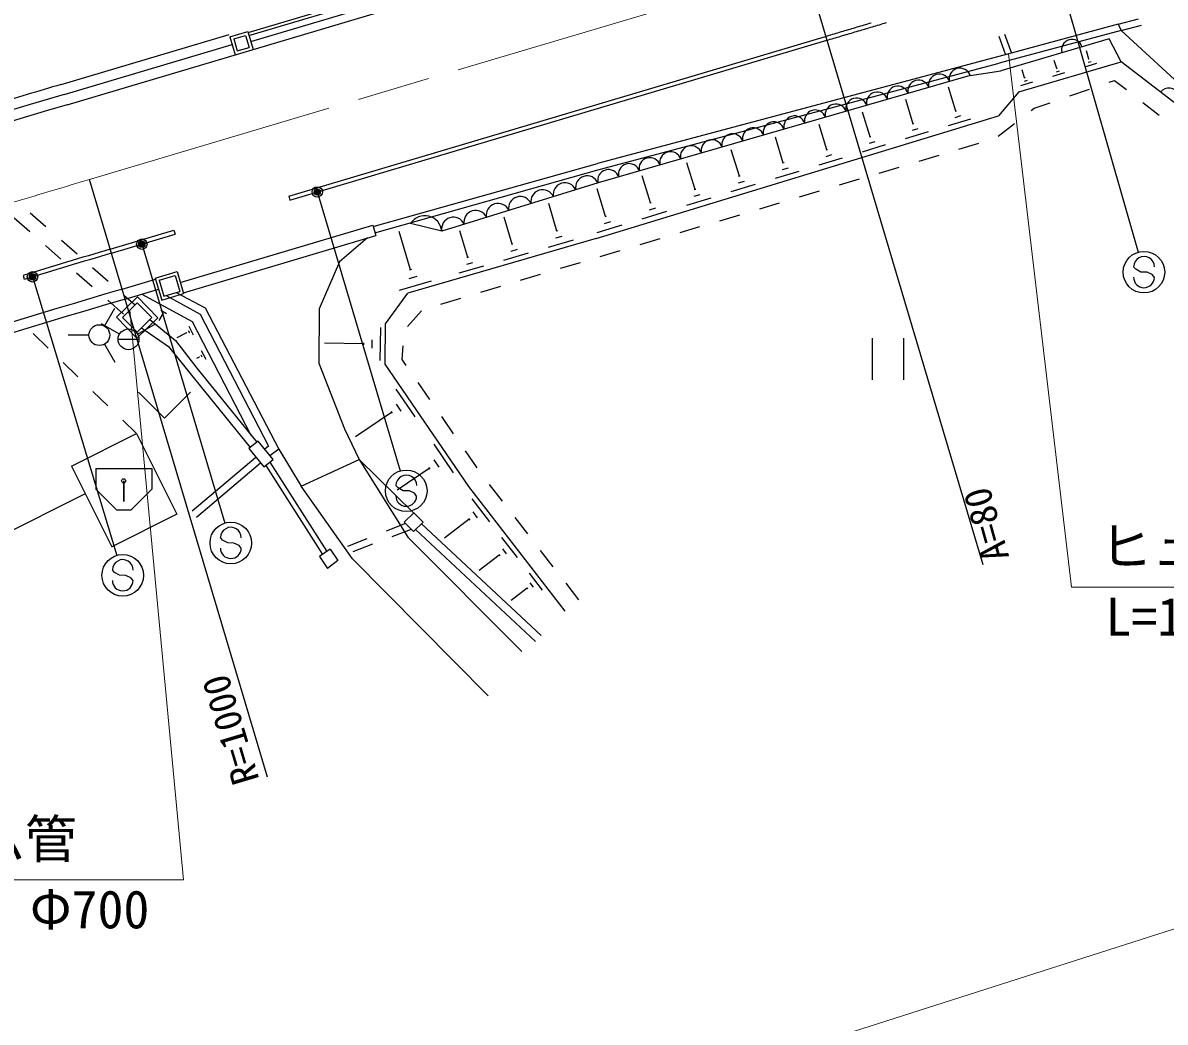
# Model space of a CAD drawing. Units: millimetres, scale not verified. Extents: x 40000 to 680000, y 20000 to 380000.
# Drawn here: x 236872 to 291798, y 264283 to 312354 of the extents above; entities that cross this region are included whole.
import ezdxf
from ezdxf.enums import TextEntityAlignment as Align

# ---------------------------------------------------------------- set-up
doc = ezdxf.new("R2010")
doc.units = ezdxf.units.MM
doc.header["$LTSCALE"] = 1000
doc.header["$PDMODE"] = 32
doc.header["$PDSIZE"] = 500
doc.linetypes.add('CHAIN', pattern=[18.5, 12, -1.5, 3.5, -1.5])
for name, color, linetype, lineweight in [('M-BGD', 7, 'Continuous', 25), ('M-BMK', 2, 'CHAIN', 13), ('M-STR-HTXT', 7, 'Continuous', 13), ('M-STR-STRC', 7, 'Continuous', 25)]:
    doc.layers.add(name, color=color, linetype=linetype, lineweight=lineweight)
doc.styles.add('ＭＳ ゴシック', font='')
doc.styles.get('ＭＳ ゴシック').set_extended_font_data('MS Gothic')

msp = doc.modelspace()

# ---------------------------------------------------------------- linework, layer by layer
at = {"layer": 'M-BGD'}
for p, q in [((247700, 311889), (273232, 319489)), ((247743, 311745), (273275, 319345)), ((239006, 308414), (273474, 318674)), ((247829, 311458), (273360, 319057)), ((274474, 315059), (283033, 286306)), ((289546, 312290), (290514, 312540)), ((289687, 311990), (283811, 310413)), ((289546, 312290), (284047, 310797)), ((289546, 312290), (289687, 311990)), ((289687, 311990), (290656, 312236)), ((289687, 311990), (293106, 308840)), ((238715, 309392), (246789, 311795)), ((246824, 311680), (247686, 311937)), ((246824, 311680), (247080, 310818)), ((247010, 311579), (247585, 311750)), ((247010, 311579), (247181, 311004)), ((247585, 311750), (247756, 311175)), ((247686, 311937), (247943, 311074)), ((249656, 304020), (275472, 311704)), ((249714, 303828), (275529, 311513)), ((283798, 311711), (284117, 310816)), ((289100, 311588), (283891, 310049)), ((284081, 311812), (284408, 310894)), ((289683, 310486), (289100, 311588)), ((238858, 308912), (246932, 311316)), ((247181, 311004), (247756, 311175)), ((288126, 310608), (288010, 311005)), ((284047, 310797), (264510, 305582)), ((264577, 305302), (283811, 310413)), ((284756, 309042), (289683, 310486)), ((286583, 310155), (286467, 310549)), ((288504, 310401), (287920, 310230)), ((288242, 310483), (288096, 310440)), ((288145, 310613), (288108, 310603)), ((292373, 308411), (289683, 310486)), ((282424, 309814), (264529, 304650)), ((282424, 309814), (283891, 310049)), ((285042, 309702), (284927, 310094)), ((286960, 309949), (286377, 309778)), ((286699, 310030), (286553, 309987)), ((286601, 310160), (286565, 310149)), ((281734, 308102), (281384, 309254)), ((285418, 309496), (284836, 309326)), ((285157, 309578), (285012, 309535)), ((285060, 309707), (285023, 309696)), ((289101, 309493), (289365, 309584)), ((289365, 309584), (289934, 309143)), ((284756, 309042), (283784, 307875)), ((287210, 308840), (288156, 309166)), ((279683, 307486), (279325, 308660)), ((285350, 308132), (285499, 308249)), ((285499, 308249), (286265, 308514)), ((290724, 308530), (291515, 307917)), ((264438, 301981), (283784, 307875)), ((277616, 306864), (277252, 308061)), ((282439, 307727), (281358, 307397)), ((281952, 307873), (281681, 307791)), ((281768, 308113), (281700, 308092)), ((275534, 306239), (275163, 307458)), ((280398, 307105), (279302, 306771)), ((279903, 307253), (279629, 307170)), ((279717, 307496), (279649, 307475)), ((283774, 306900), (284562, 307516)), ((273437, 305608), (273058, 306851)), ((277840, 306629), (277562, 306544)), ((277651, 306875), (277581, 306854)), ((281884, 306276), (282843, 306563)), ((271324, 304973), (270938, 306239)), ((275761, 306000), (275479, 305914)), ((275569, 306249), (275499, 306228)), ((278341, 306478), (277230, 306139)), ((279968, 305703), (280926, 305990)), ((253714, 302551), (264510, 305582)), ((269195, 304333), (268802, 305623)), ((273472, 305619), (273401, 305597)), ((276269, 305847), (275142, 305504)), ((278052, 305130), (279010, 305417)), ((253802, 302256), (264577, 305302)), ((267051, 303688), (266651, 305002)), ((271360, 304984), (271288, 304962)), ((274182, 305211), (273040, 304863)), ((273667, 305366), (273381, 305279)), ((276136, 304557), (277094, 304844)), ((248634, 276067), (240076, 304820)), ((264529, 304650), (257017, 302333)), ((264889, 303040), (264484, 304371)), ((269232, 304344), (269159, 304322)), ((272079, 304570), (270921, 304218)), ((271557, 304728), (271267, 304639)), ((249656, 304020), (249714, 303828)), ((269961, 303925), (268787, 303568)), ((269431, 304084), (269138, 303995)), ((274220, 303984), (275178, 304271)), ((237224, 303222), (237975, 302562)), ((262554, 302337), (262168, 303664)), ((267827, 303275), (266638, 302913)), ((267290, 303436), (266993, 303346)), ((267088, 303700), (267014, 303677)), ((272304, 303411), (273262, 303697)), ((236452, 302969), (237203, 302309)), ((257017, 302333), (255513, 302704)), ((260399, 301700), (260020, 303001)), ((265132, 302784), (264830, 302692)), ((264927, 303051), (264851, 303028)), ((270388, 302838), (271346, 303124)), ((241074, 301465), (244132, 302376)), ((241131, 301274), (244189, 302184)), ((244132, 302376), (244189, 302184)), ((244444, 299870), (253693, 302624)), ((244592, 299372), (253841, 302125)), ((253693, 302624), (253841, 302125)), ((255513, 300474), (254974, 302321)), ((258261, 301067), (257888, 302344)), ((262592, 302348), (262517, 302326)), ((265677, 302620), (264469, 302252)), ((268471, 302265), (269430, 302551)), ((237954, 301648), (238705, 300988)), ((238726, 301901), (239477, 301241)), ((253438, 302005), (252105, 300863)), ((264438, 301981), (255385, 299343)), ((260436, 301711), (260362, 301689)), ((263336, 301908), (262125, 301555)), ((262794, 302078), (262491, 301990)), ((266555, 301692), (267513, 301978)), ((258297, 301078), (258224, 301057)), ((261170, 301277), (259976, 300929)), ((260635, 301445), (260337, 301358)), ((264639, 301119), (265597, 301405)), ((240227, 300580), (240978, 299920)), ((252105, 300863), (251126, 298601)), ((255561, 300488), (255465, 300460)), ((259021, 300650), (257843, 300307)), ((258493, 300816), (258199, 300730)), ((262723, 300546), (263681, 300832)), ((236880, 300207), (236938, 300016)), ((239455, 300327), (240206, 299667)), ((241645, 299549), (243250, 300026)), ((243236, 300074), (244290, 300388)), ((243236, 300074), (243549, 299020)), ((243422, 299973), (244189, 300201)), ((243422, 299973), (243650, 299206)), ((244189, 300201), (244417, 299435)), ((244290, 300388), (244604, 299334)), ((256505, 299930), (254968, 299482)), ((255817, 300146), (255432, 300034)), ((260807, 299973), (261765, 300259)), ((241787, 299069), (243392, 299547)), ((243650, 299206), (244417, 299435)), ((244252, 299386), (245643, 298638)), ((258891, 299400), (259849, 299686)), ((240957, 299006), (241708, 298346)), ((241379, 298191), (242380, 299170)), ((241662, 298188), (242376, 298888)), ((241729, 299259), (242270, 298783)), ((242376, 298888), (243076, 298173)), ((242380, 299170), (243359, 298170)), ((242596, 299310), (245019, 297980)), ((243549, 299020), (244604, 299334)), ((243763, 299240), (245393, 298345)), ((254315, 297870), (255385, 299343)), ((256975, 298826), (257933, 299113)), ((240802, 297765), (241302, 298631)), ((243568, 298315), (243411, 298029)), ((243507, 298525), (243778, 298376)), ((243559, 298319), (243576, 298310)), ((243571, 298401), (243639, 298364)), ((245393, 298345), (248679, 291983)), ((245643, 298638), (249174, 291840)), ((251126, 298601), (251108, 295976)), ((255372, 297755), (256045, 298495)), ((241520, 297382), (240654, 297882)), ((241379, 298191), (242358, 297191)), ((241662, 298188), (242361, 297474)), ((242358, 297191), (243359, 298170)), ((242361, 297474), (243076, 298173)), ((242386, 297382), (243252, 297882)), ((242982, 298081), (244217, 297071)), ((244850, 297762), (245064, 297348)), ((245019, 297980), (247836, 292526)), ((254063, 297704), (254044, 296109)), ((254292, 295937), (254315, 297870)), ((237365, 297406), (238084, 296711)), ((240052, 297332), (239052, 297332)), ((242574, 297681), (243876, 296782)), ((244749, 297448), (244282, 297206)), ((244743, 297461), (244756, 297435)), ((244826, 297553), (244880, 297450)), ((277716, 297178), (277716, 295178)), ((279216, 297178), (279216, 295178)), ((240802, 296899), (241302, 296033)), ((241453, 297132), (242453, 297132)), ((243876, 296782), (244919, 295485)), ((244217, 297071), (245237, 295745)), ((253256, 296916), (251369, 296939)), ((253257, 296966), (253256, 296866)), ((253657, 297111), (253653, 296712)), ((255119, 296154), (255164, 296817)), ((245354, 296278), (245217, 296208)), ((245347, 296291), (245360, 296266)), ((245430, 296384), (245484, 296280)), ((245454, 296593), (245668, 296178)), ((255310, 295878), (255119, 296154)), ((238803, 296015), (239521, 295320)), ((245237, 295745), (248117, 292178)), ((251108, 295976), (252340, 292818)), ((258318, 290053), (254292, 295937)), ((244919, 295485), (247797, 291920)), ((256448, 294234), (255879, 295056)), ((240240, 294625), (240959, 293930)), ((242431, 294589), (243681, 293339)), ((244931, 294589), (243681, 293339)), ((254809, 294739), (255722, 293405)), ((254818, 294010), (255046, 293677)), ((254598, 293615), (252868, 292432)), ((254570, 293657), (254627, 293574)), ((257586, 292589), (257017, 293411)), ((241678, 293235), (242337, 292597)), ((252340, 292818), (253046, 291356)), ((239205, 291033), (242337, 292597)), ((242337, 292597), (244276, 288713)), ((248185, 292234), (247742, 291876)), ((248902, 291348), (248185, 292234)), ((247742, 291876), (248459, 290989)), ((248679, 291983), (248502, 291843)), ((249174, 291840), (248754, 291530)), ((249174, 291840), (250247, 290069)), ((256628, 292081), (257571, 290703)), ((258725, 290945), (258156, 291767)), ((245020, 288874), (248075, 291464)), ((245219, 288580), (248297, 291190)), ((248459, 290989), (248902, 291348)), ((248749, 291224), (251482, 286922)), ((250247, 290069), (253046, 291356)), ((253046, 291356), (255388, 287606)), ((253046, 291356), (255664, 288789)), ((256637, 291328), (256872, 290984)), ((239205, 291033), (241145, 287149)), ((240375, 290920), (243075, 290920)), ((240375, 290920), (240375, 289920)), ((243075, 290920), (243075, 289920)), ((248551, 291063), (251276, 286775)), ((256410, 290920), (254871, 289867)), ((256381, 290963), (256439, 290877)), ((241711, 290323), (241711, 289323)), ((241735, 290323), (241735, 289323)), ((252731, 286574), (250247, 290069)), ((262942, 284051), (258318, 290053)), ((259929, 289348), (259317, 290139)), ((239876, 289691), (235570, 287541)), ((240375, 289920), (241375, 288920)), ((243075, 289920), (242075, 288920)), ((241375, 288920), (242075, 288920)), ((258460, 289459), (259318, 288345)), ((244276, 288713), (241145, 287149)), ((255665, 288790), (255201, 288334)), ((256113, 288333), (255665, 288790)), ((258333, 288473), (257150, 287562)), ((258306, 288508), (258359, 288438)), ((258504, 288827), (258718, 288548)), ((261153, 287767), (260541, 288558)), ((255268, 288266), (254338, 287900)), ((255549, 287981), (254614, 287625)), ((255201, 288334), (255650, 287878)), ((255650, 287878), (256113, 288333)), ((261518, 282592), (255755, 287981)), ((261791, 282885), (256041, 288262)), ((253407, 287535), (252476, 287169)), ((253679, 287270), (252744, 286915)), ((255388, 287606), (260871, 282112)), ((259893, 287599), (260633, 286638)), ((251652, 287042), (251142, 286680)), ((251652, 287042), (252018, 286495)), ((259783, 286748), (258816, 286004)), ((259760, 286778), (259806, 286718)), ((259930, 287053), (260116, 286813)), ((262377, 286185), (261765, 286976)), ((251142, 286680), (251513, 286109)), ((252018, 286495), (251513, 286109)), ((252731, 286574), (259250, 279976)), ((261213, 285885), (261845, 285065)), ((261119, 285159), (260352, 284568)), ((261099, 285185), (261139, 285133)), ((261245, 285419), (261403, 285214)), ((263601, 284603), (262989, 285394))]:
    msp.add_line(p, q, dxfattribs=at)
for points in [[(275472, 311704), (275557, 311729), (275641, 311755), (275725, 311780), (275810, 311805), (275894, 311830), (275978, 311855), (276062, 311880), (276147, 311905), (276231, 311930), (276315, 311955), (276400, 311980), (276484, 312005), (276568, 312030), (276652, 312056), (276737, 312081), (276821, 312106), (276905, 312131), (276989, 312156), (277074, 312181), (277158, 312206), (277242, 312231), (277326, 312256), (277411, 312281), (277495, 312306), (277579, 312331), (277663, 312356)], [(275529, 311513), (275614, 311538), (275698, 311563), (275782, 311588), (275867, 311613), (275951, 311638), (276035, 311663), (276119, 311688), (276204, 311713), (276288, 311738), (276372, 311764), (276457, 311789), (276541, 311814), (276625, 311839), (276709, 311864), (276794, 311889), (276878, 311914), (276962, 311939), (277046, 311964), (277131, 311989), (277215, 312014), (277299, 312039), (277383, 312064), (277468, 312089), (277552, 312114), (277636, 312139), (277720, 312164), (277804, 312189), (277889, 312215), (277973, 312240), (278057, 312265), (278141, 312290), (278225, 312315), (278310, 312340), (278394, 312365)]]:
    msp.add_lwpolyline(points, dxfattribs=at)
for centre, radius in [((240552, 297332), 500), ((241953, 297132), 500), ((241722, 290323), 100)]:
    msp.add_circle(centre, radius, dxfattribs=at)
for centre, radius, start, end in [((287319, 311062), 500, 16.4604, 196.4604), ((280938, 309367), 518, 18.0192, 194.174), ((281932, 309654), 518, 18.0192, 194.174), ((525366, -653621), 1004770, 106.57621, 106.77133), ((278950, 308793), 518, 18.0192, 194.174), ((279944, 309080), 518, 18.0192, 194.174), ((525366, -653621), 1004270, 106.57621, 109.67747), ((276961, 308220), 518, 18.0192, 194.174), ((277955, 308506), 518, 18.0192, 194.174), ((291977, 308716), 500, 322.3425, 142.3425), ((525366, -653621), 1003750, 106.57621, 110.21355), ((274973, 307646), 518, 18.0192, 194.174), ((275967, 307933), 518, 18.0192, 194.174), ((272985, 307072), 518, 18.0192, 194.174), ((273979, 307359), 518, 18.0192, 194.174), ((271990, 306785), 518, 18.0192, 194.174), ((270002, 306211), 518, 18.0192, 194.174), ((270996, 306498), 518, 18.0192, 194.174), ((268014, 305638), 518, 18.0192, 194.174), ((269008, 305924), 518, 18.0192, 194.174), ((266025, 305064), 518, 18.0192, 194.174), ((267020, 305351), 518, 18.0192, 194.174), ((264011, 304426), 565, 23.394, 190.8861), ((265031, 304777), 518, 18.0192, 194.174), ((261865, 303764), 565, 23.394, 190.8861), ((262938, 304095), 565, 23.394, 190.8861), ((260791, 303433), 565, 23.394, 190.8861), ((258645, 302771), 565, 23.394, 190.8861), ((259718, 303102), 565, 23.394, 190.8861), ((256199, 302252), 822, 5.681, 146.6494), ((257572, 302440), 565, 23.394, 190.8861), ((525366, -653621), 996500, 106.57621, 106.82797), ((525366, -653621), 996300, 106.57621, 106.82797), ((525366, -653621), 994500, 106.57621, 109.59702), ((525366, -653621), 994000, 106.57621, 110.21355)]:
    msp.add_arc(centre, radius, start, end, dxfattribs=at)
at = {"layer": 'M-BMK'}
msp.add_line((240076, 304820), (274474, 315059), dxfattribs=at)
msp.add_arc((525366, -653621), 1000000, 106.57621, 109.96959, dxfattribs=at)
at = {"layer": 'M-STR-HTXT'}
for p, q in [((287290, 285203), (284271, 310858)), ((242019, 298538), (244592, 271129)), ((287290, 285203), (306290, 285203)), ((318266, 277108), (102234, 207964)), ((225592, 271129), (244592, 271129))]:
    msp.add_line(p, q, dxfattribs=at)
at = {"layer": 'M-STR-STRC'}
for p, q in [((286695, 314637), (290504, 301321)), ((251070, 304075), (255021, 290801)), ((242635, 301565), (246587, 288290)), ((290384, 300500), (290284, 300618)), ((290628, 300361), (290384, 300500)), ((237381, 299993), (241385, 286734)), ((290929, 300359), (290628, 300361)), ((291174, 300247), (290929, 300359)), ((291280, 300111), (291174, 300247)), ((254911, 289983), (254811, 290101)), ((255156, 289844), (254911, 289983)), ((255456, 289841), (255156, 289844)), ((255702, 289730), (255456, 289841)), ((255808, 289593), (255702, 289730)), ((246477, 287473), (246377, 287591)), ((246722, 287333), (246477, 287473)), ((247022, 287331), (246722, 287333)), ((247267, 287219), (247022, 287331)), ((247373, 287083), (247267, 287219)), ((241279, 285917), (241179, 286035)), ((241524, 285778), (241279, 285917)), ((241824, 285776), (241524, 285778)), ((242069, 285664), (241824, 285776)), ((242175, 285528), (242069, 285664))]:
    msp.add_line(p, q, dxfattribs=at)
for centre, radius in [((251027, 304219), 150), ((251027, 304219), 120), ((251027, 304219), 90), ((251027, 304219), 60), ((251027, 304219), 30), ((242593, 301709), 150), ((242593, 301709), 120), ((242593, 301709), 90), ((242593, 301709), 60), ((242593, 301709), 30), ((290779, 300360), 1000), ((237337, 300136), 150), ((237337, 300136), 120), ((237337, 300136), 90), ((237337, 300136), 60), ((237337, 300136), 30), ((255306, 289843), 1000), ((246872, 287332), 1000), ((241674, 285777), 1000)]:
    msp.add_circle(centre, radius, dxfattribs=at)
for centre, start, end in [((290784, 300614), 359.5549, 179.5549), ((290780, 300114), 179.5549, 359.5549), ((255311, 290097), 359.5549, 179.5549), ((255308, 289597), 179.5549, 359.5549), ((246877, 287587), 359.5549, 179.5549), ((246873, 287087), 179.5549, 359.5549), ((241679, 286031), 359.5549, 179.5549), ((241675, 285531), 179.5549, 359.5549)]:
    msp.add_arc(centre, 500, start, end, dxfattribs=at)
for p in [(251027, 304219), (242593, 301709), (237337, 300136)]:
    msp.add_point(p, dxfattribs=at)

# ---------------------------------------------------------------- texts
at = {"layer": 'M-BGD', "style": 'ＭＳ ゴシック'}
msp.add_text('A=80', height=1320, rotation=105.722, dxfattribs=at).set_placement((283033, 286306), align=Align.TOP_LEFT)
msp.add_text('R=1000', height=1320, rotation=106.576, dxfattribs=at).set_placement((248634, 276067), align=Align.BOTTOM_LEFT)
at = {"layer": 'M-STR-HTXT', "style": 'ＭＳ ゴシック'}
for p in [(288665, 285703), (226967, 271629)]:
    msp.add_text('ヒュ－ム管', height=1833, dxfattribs=at).set_placement(p, align=Align.BOTTOM_LEFT)
for s, p in [('L=11.0\u3000Φ300', (296790, 284703)), ('L=14.9\u3000Φ700', (235092, 270629))]:
    msp.add_text(s, height=1833, dxfattribs=at).set_placement(p, align=Align.TOP_CENTER)

doc.saveas('drawing.dxf')
